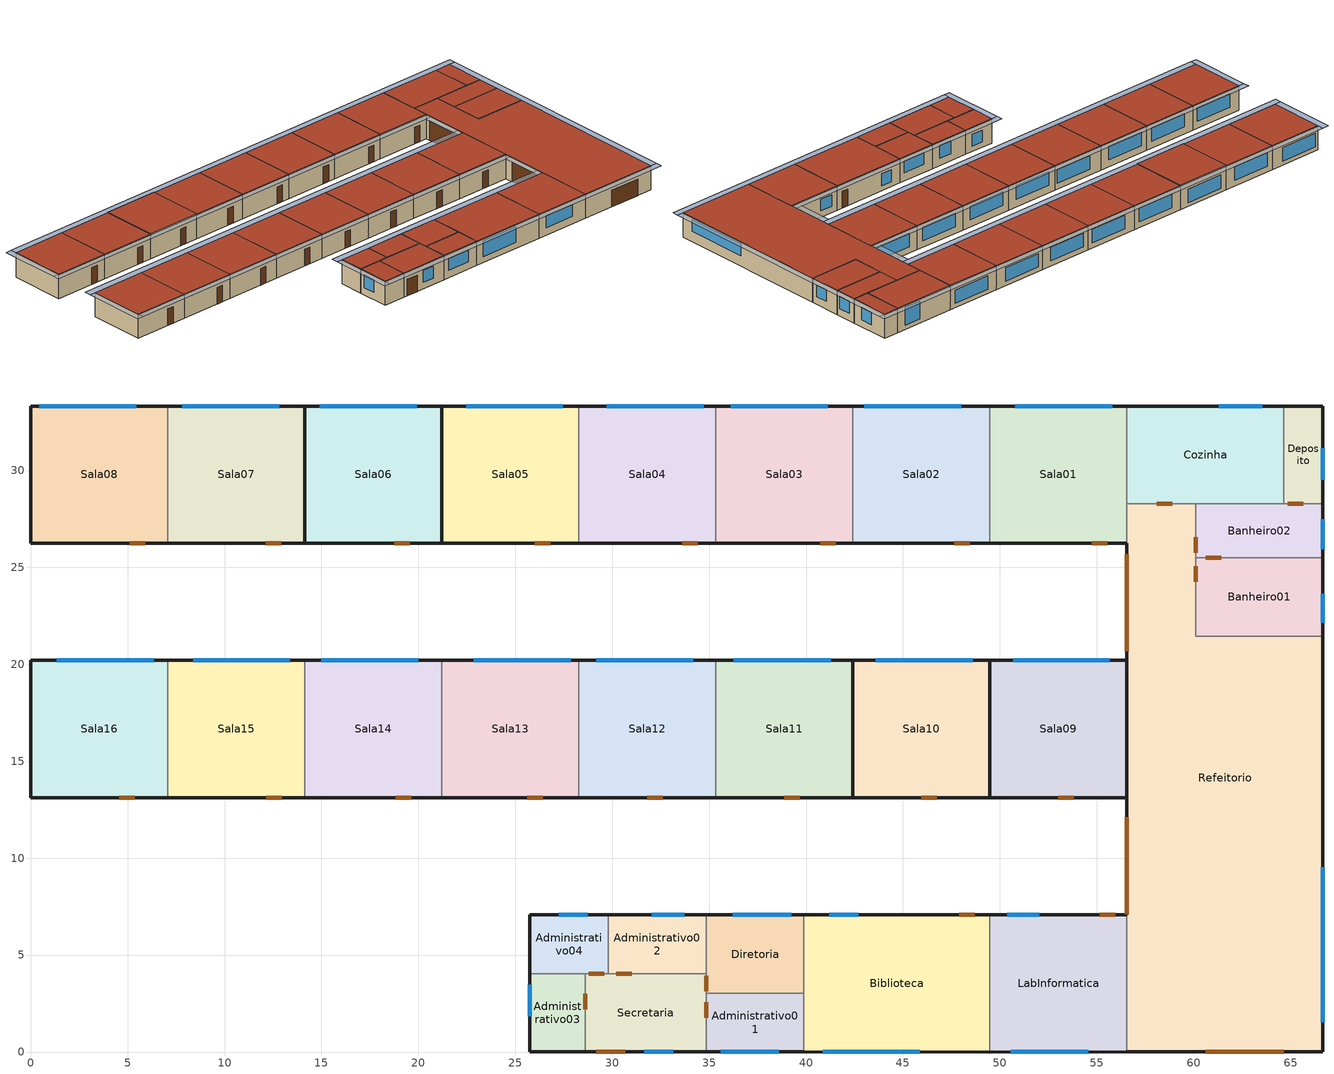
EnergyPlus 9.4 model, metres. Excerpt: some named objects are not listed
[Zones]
Administrativo01
 floor othersideconditionsmodel (Laje): 39.89,3.03 39.89,0 34.84,0 34.84,3.03 z0
 wall outside (Parede): 34.84,0 39.89,0 z0:3.1
 wall to Secretaria (Parede): 34.84,3.03 34.84,0 z0:3.1
 wall to Diretoria (Parede): 39.89,3.03 34.84,3.03 z0:3.1
 wall to Biblioteca (Parede): 39.89,0 39.89,3.03 z0:3.1
 window (VidroSimples): 35.59,0 38.59,0 z0.96:2.42
 door inside (PortaMadeira): 34.84,2.57 34.84,1.77 z0:2.1
 roof outside (Cobertura): 39.89,0 39.89,3.03 34.84,3.03 34.84,0 z3.1
Administrativo02
 floor othersideconditionsmodel (Laje): 34.84,7.07 34.84,4.04 29.79,4.04 29.79,7.07 z0
 wall outside (Parede): 34.84,7.07 29.79,7.07 z0:3.1
 wall to Secretaria (Parede): 29.79,4.04 34.84,4.04 z0:3.1
 wall to Administrativo04 (Parede): 29.79,7.07 29.79,4.04 z0:3.1
 wall to Diretoria (Parede): 34.84,4.04 34.84,7.07 z0:3.1
 window (VidroSimples): 33.71,7.07 32.04,7.07 z0.9:2.57
 door inside (PortaMadeira): 30.2,4.04 31,4.04 z0:2.1
 roof outside (Cobertura): 34.84,4.04 34.84,7.07 29.79,7.07 29.79,4.04 z3.1
Administrativo03
 floor othersideconditionsmodel (Laje): 28.6,4.04 28.6,0 25.75,0 25.75,4.04 z0
 wall outside (Parede): 25.75,4.04 25.75,0 28.6,0 z0:3.1
 wall to Administrativo04 (Parede): 28.6,4.04 25.75,4.04 z0:3.1
 wall to Secretaria (Parede): 28.6,0 28.6,4.04 z0:3.1
 window (VidroSimples): 25.75,3.47 25.75,1.86 z0.94:2.55
 door inside (PortaMadeira): 28.6,2.22 28.6,3.02 z0:2.1
 roof outside (Cobertura): 28.6,0 28.6,4.04 25.75,4.04 25.75,0 z3.1
Administrativo04
 floor othersideconditionsmodel (Laje): 29.79,7.07 29.79,4.04 25.75,4.04 25.75,7.07 z0
 wall outside (Parede): 29.79,7.07 25.75,7.07 25.75,4.04 z0:3.1
 wall to Secretaria (Parede): 28.6,4.04 29.79,4.04 z0:3.1
 window (VidroSimples): 28.74,7.07 27.24,7.07 z0.68:2.18
 door inside (PortaMadeira): 28.8,4.04 29.6,4.04 z0:2.1
 roof outside (Cobertura): 29.79,4.04 29.79,7.07 25.75,7.07 25.75,4.04 z3.1
Banheiro01
 floor othersideconditionsmodel (Laje): 66.66,25.5 66.66,21.46 60.1,21.46 60.1,25.5 z0
 wall outside (Parede): 66.66,21.46 66.66,25.5 z0:3.1
 wall to Refeitorio (Parede): 60.1,25.5 60.1,21.46 66.66,21.46 z0:3.1
 wall to Banheiro02 (Parede): 66.66,25.5 60.1,25.5 z0:3.1
 window (VidroSimples): 66.66,22.14 66.66,23.64 z0.96:2.46
 door inside (PortaMadeira): 60.1,25.06 60.1,24.26 / 61.42,25.5 60.62,25.5 z0:2.1
 roof outside (Cobertura): 66.66,21.46 66.66,25.5 60.1,25.5 60.1,21.46 z3.1
Banheiro02
 floor othersideconditionsmodel (Laje): 66.66,28.28 66.66,25.5 60.1,25.5 60.1,28.28 z0
 wall outside (Parede): 66.66,25.5 66.66,28.28 z0:3.1
 wall to Refeitorio (Parede): 60.1,28.28 60.1,25.5 z0:3.1
 wall to Cozinha (Parede): 64.64,28.28 60.1,28.28 z0:3.1
 wall to Deposito (Parede): 66.66,28.28 64.64,28.28 z0:3.1
 window (VidroSimples): 66.66,25.93 66.66,27.48 z0.93:2.48
 door inside (PortaMadeira): 60.1,26.56 60.1,25.76 / 65.65,28.28 64.85,28.28 z0:2.1
 roof outside (Cobertura): 66.66,25.5 66.66,28.28 60.1,28.28 60.1,25.5 z3.1
Biblioteca
 floor othersideconditionsmodel (Laje): 49.49,7.07 49.49,0 39.89,0 39.9,7.07 z0
 wall outside (Parede): 39.89,0 49.49,0 / 49.49,7.07 39.9,7.07 z0:3.1
 wall to Diretoria (Parede): 39.9,7.07 39.9,3.03 z0:3.1
 wall to LabInformatica (Parede): 49.49,0 49.49,7.07 z0:3.1
 window (VidroSimples): 40.86,0 45.86,0 z0.78:2.78; 42.69,7.07 41.19,7.07 z0.65:2.15
 door (PortaMadeira): 48.71,7.07 47.91,7.07 z0:2.1
 roof outside (Cobertura): 49.49,0 49.49,7.07 39.9,7.07 39.89,0 z3.1
Cozinha
 floor othersideconditionsmodel (Laje): 64.64,33.33 64.64,28.28 56.56,28.28 56.56,33.33 z0
 wall outside (Parede): 64.64,33.33 56.56,33.33 z0:3.1
 wall to Refeitorio (Parede): 56.56,28.28 60.09,28.28 z0:3.1
 wall to Sala01 (Parede): 56.56,33.33 56.56,28.28 z0:3.1
 wall to Deposito (Parede): 64.64,28.28 64.64,33.33 z0:3.1
 window (VidroSimples): 63.53,33.33 61.29,33.33 z0.57:2.81
 door inside (PortaMadeira): 58.1,28.28 58.9,28.28 z0:2.1
 roof outside (Cobertura): 64.64,28.28 64.64,33.33 56.56,33.33 56.56,28.28 z3.1
Deposito
 floor othersideconditionsmodel (Laje): 66.66,33.33 66.66,28.28 64.64,28.28 64.64,33.33 z0
 wall outside (Parede): 66.66,28.28 66.66,33.33 64.64,33.33 z0:3.1
 window (VidroSimples): 66.66,29.51 66.66,31.14 z0.88:2.51
 roof outside (Cobertura): 66.66,28.28 66.66,33.33 64.64,33.33 64.64,28.28 z3.1
Diretoria
 floor othersideconditionsmodel (Laje): 39.9,7.07 39.89,3.03 34.84,3.03 34.84,7.07 z0
 wall outside (Parede): 39.9,7.07 34.84,7.07 z0:3.1
 wall to Secretaria (Parede): 34.84,4.04 34.84,3.03 z0:3.1
 window (VidroSimples): 39.22,7.07 36.22,7.07 z1.06:2.52
 door inside (PortaMadeira): 34.84,3.93 34.84,3.13 z0:2.1
 roof outside (Cobertura): 39.89,3.03 39.9,7.07 34.84,7.07 34.84,3.03 z3.1
LabInformatica
 floor othersideconditionsmodel (Laje): 56.56,7.07 56.56,0 49.49,0 49.49,7.07 z0
 wall outside (Parede): 49.49,0 56.56,0 / 56.56,7.07 49.49,7.07 z0:3.1
 wall to Refeitorio (Parede): 56.56,0 56.56,7.07 z0:3.1
 window (VidroSimples): 50.57,0 54.57,0 z0.97:2.47; 52.03,7.07 50.39,7.07 z0.81:2.31
 door (PortaMadeira): 55.96,7.07 55.16,7.07 z0:2.1
 roof outside (Cobertura): 49.49,0 56.56,0 56.56,7.07 49.49,7.07 z3.1
Refeitorio
 floor othersideconditionsmodel (Laje): 60.1,28.28 60.1,21.46 66.66,21.46 66.66,0 56.56,0 56.56,28.28 z0
 wall outside (Parede): 56.56,0 66.66,0 66.66,21.46 / 56.56,26.26 56.56,20.2 56.56,13.13 56.56,7.07 z0:3.1
 wall to Sala01 (Parede): 56.56,28.28 56.56,26.26 z0:3.1
 window (VidroSimples): 66.66,1.52 66.66,9.52 z1.34:2.83
 door (PortaMadeira): 60.64,0 64.64,0 z0:2.1; 56.56,12.1 56.56,7.1 / 56.56,25.69 56.56,20.69 z0:2.5
 roof outside (Cobertura): 66.66,0 66.66,21.46 60.1,21.46 60.1,28.28 56.56,28.28 56.56,0 z3.1
Sala01
 floor othersideconditionsmodel (Laje): 56.56,33.33 56.56,26.26 49.49,26.26 49.49,33.33 z0
 wall outside (Parede): 56.56,33.33 49.49,33.33 / 49.49,26.26 56.56,26.26 z0:3.1
 wall to Sala02 (Parede): 49.49,33.33 49.49,26.26 z0:3.1
 window (VidroSimples): 55.79,33.33 50.79,33.33 z0.53:2.24
 door (PortaMadeira): 54.74,26.26 55.54,26.26 z0:2.1
 roof outside (Cobertura): 56.56,26.26 56.56,33.33 49.49,33.33 49.49,26.26 z3.1
Sala02
 floor othersideconditionsmodel (Laje): 49.49,33.33 49.49,26.26 42.42,26.26 42.42,33.33 z0
 wall outside (Parede): 42.42,26.26 49.49,26.26 / 49.49,33.33 42.42,33.33 z0:3.1
 wall to Sala03 (Parede): 42.42,33.33 42.42,26.26 z0:3.1
 window (VidroSimples): 48.01,33.33 43.01,33.33 z0.59:2.3
 door (PortaMadeira): 47.65,26.26 48.45,26.26 z0:2.1
 roof outside (Cobertura): 49.49,26.26 49.49,33.33 42.42,33.33 42.42,26.26 z3.1
Sala03
 floor othersideconditionsmodel (Laje): 42.42,33.33 42.42,26.26 35.35,26.26 35.35,33.33 z0
 wall outside (Parede): 35.35,26.26 42.42,26.26 / 42.42,33.33 35.35,33.33 z0:3.1
 wall to Sala04 (Parede): 35.35,33.33 35.35,26.26 z0:3.1
 window (VidroSimples): 41.12,33.33 36.12,33.33 z0.67:2.38
 door (PortaMadeira): 40.72,26.26 41.52,26.26 z0:2.1
 roof outside (Cobertura): 42.42,26.26 42.42,33.33 35.35,33.33 35.35,26.26 z3.1
Sala04
 floor othersideconditionsmodel (Laje): 35.35,33.33 35.35,26.26 28.28,26.26 28.28,33.33 z0
 wall outside (Parede): 28.28,26.26 35.35,26.26 / 35.35,33.33 28.28,33.33 z0:3.1
 wall to Sala05 (Parede): 28.28,33.33 28.28,26.26 z0:3.1
 window (VidroSimples): 34.71,33.33 29.71,33.33 z0.68:2.39
 door (PortaMadeira): 33.6,26.26 34.4,26.26 z0:2.1
 roof outside (Cobertura): 35.35,26.26 35.35,33.33 28.28,33.33 28.28,26.26 z3.1
Sala05
 floor othersideconditionsmodel (Laje): 28.28,33.33 28.28,26.26 21.21,26.26 21.21,33.33 z0
 wall outside (Parede): 28.28,33.33 21.21,33.33 21.21,26.26 28.28,26.26 z0:3.1
 window (VidroSimples): 27.46,33.33 22.46,33.33 z0.76:2.47
 door (PortaMadeira): 26.01,26.26 26.81,26.26 z0:2.1
 roof outside (Cobertura): 28.28,26.26 28.28,33.33 21.21,33.33 21.21,26.26 z3.1
Sala06
 floor othersideconditionsmodel (Laje): 21.21,33.33 21.21,26.26 14.14,26.26 14.14,33.33 z0
 wall outside (Parede): 14.14,26.26 21.21,26.26 21.21,33.33 14.14,33.33 14.14,26.26 z0:3.14
 window (VidroSimples): 19.92,33.33 14.92,33.33 z0.48:2.19
 door (PortaMadeira): 18.75,26.26 19.55,26.26 z0:2.1
 roof outside (Cobertura): 21.21,26.26 21.21,33.33 14.14,33.33 14.14,26.26 z3.14
Sala07
 floor othersideconditionsmodel (Laje): 14.14,33.33 14.14,26.26 7.07,26.26 7.07,33.33 z0
 wall outside (Parede): 7.07,26.26 14.14,26.26 14.14,33.33 7.07,33.33 z0:3.1
 wall to Sala08 (Parede): 7.07,33.33 7.07,26.26 z0:3.1
 window (VidroSimples): 12.82,33.33 7.82,33.33 z0.76:2.47
 door (PortaMadeira): 12.11,26.26 12.91,26.26 z0:2.1
 roof outside (Cobertura): 14.14,26.26 14.14,33.33 7.07,33.33 7.07,26.26 z3.1
Sala08
 floor othersideconditionsmodel (Laje): 7.07,33.33 7.07,26.26 0,26.26 0,33.33 z0
 wall outside (Parede): 7.07,33.33 0,33.33 0,26.26 7.07,26.26 z0:3.1
 window (VidroSimples): 5.45,33.33 0.45,33.33 z0.55:2.26
 door (PortaMadeira): 5.1,26.26 5.9,26.26 z0:2.1
 roof outside (Cobertura): 7.07,26.26 7.07,33.33 0,33.33 0,26.26 z3.1
Sala09
 floor othersideconditionsmodel (Laje): 56.56,20.2 56.56,13.13 49.49,13.13 49.49,20.2 z0
 wall outside (Parede): 49.49,13.13 56.56,13.13 56.56,20.2 49.49,20.2 49.49,13.13 z0:3.1
 window (VidroSimples): 55.68,20.2 50.68,20.2 z0.84:2.55
 door (PortaMadeira): 53.02,13.13 53.82,13.13 z0:2.1
 roof outside (Cobertura): 56.56,13.13 56.56,20.2 49.49,20.2 49.49,13.13 z3.1
Sala10
 floor othersideconditionsmodel (Laje): 49.49,20.2 49.49,13.13 42.42,13.13 42.42,20.2 z0
 wall outside (Parede): 42.42,13.13 49.49,13.13 49.49,20.2 42.42,20.2 42.42,13.13 z0:3.1
 window (VidroSimples): 48.61,20.2 43.61,20.2 z0.84:2.55
 door (PortaMadeira): 45.96,13.13 46.76,13.13 z0:2.1
 roof outside (Cobertura): 49.49,13.13 49.49,20.2 42.42,20.2 42.42,13.13 z3.1
Sala11
 floor othersideconditionsmodel (Laje): 42.42,20.2 42.42,13.13 35.35,13.13 35.35,20.2 z0
 wall outside (Parede): 35.35,13.13 42.42,13.13 42.42,20.2 35.35,20.2 z0:3.1
 wall to Sala12 (Parede): 35.35,20.2 35.35,13.13 z0:3.1
 window (VidroSimples): 41.28,20.2 36.28,20.2 z0.92:2.63
 door (PortaMadeira): 38.88,13.13 39.68,13.13 z0:2.1
 roof outside (Cobertura): 42.42,13.13 42.42,20.2 35.35,20.2 35.35,13.13 z3.1
Sala12
 floor othersideconditionsmodel (Laje): 35.35,20.2 35.35,13.13 28.28,13.13 28.28,20.2 z0
 wall outside (Parede): 28.28,13.13 35.35,13.13 / 35.35,20.2 28.28,20.2 z0:3.1
 wall to Sala13 (Parede): 28.28,20.2 28.28,13.13 z0:3.1
 window (VidroSimples): 34.18,20.2 29.18,20.2 z0.94:2.65
 door (PortaMadeira): 31.81,13.13 32.61,13.13 z0:2.1
 roof outside (Cobertura): 35.35,13.13 35.35,20.2 28.28,20.2 28.28,13.13 z3.1
Sala13
 floor othersideconditionsmodel (Laje): 28.28,20.2 28.28,13.13 21.21,13.13 21.21,20.2 z0
 wall outside (Parede): 21.21,13.13 28.28,13.13 / 28.28,20.2 21.21,20.2 z0:3.1
 wall to Sala14 (Parede): 21.21,20.2 21.21,13.13 z0:3.1
 window (VidroSimples): 27.85,20.2 22.85,20.2 z0.69:2.4
 door (PortaMadeira): 25.62,13.13 26.42,13.13 z0:2.1
 roof outside (Cobertura): 28.28,13.13 28.28,20.2 21.21,20.2 21.21,13.13 z3.1
Sala14
 floor othersideconditionsmodel (Laje): 21.21,20.2 21.21,13.13 14.14,13.13 14.14,20.2 z0
 wall outside (Parede): 14.14,13.13 21.21,13.13 / 21.21,20.2 14.14,20.2 z0:3.1
 wall to Sala15 (Parede): 14.14,20.2 14.14,13.13 z0:3.1
 window (VidroSimples): 19.98,20.2 14.98,20.2 z0.86:2.57
 door (PortaMadeira): 18.84,13.13 19.64,13.13 z0:2.1
 roof outside (Cobertura): 21.21,13.13 21.21,20.2 14.14,20.2 14.14,13.13 z3.1
Sala15
 floor othersideconditionsmodel (Laje): 14.14,20.2 14.14,13.13 7.07,13.13 7.07,20.2 z0
 wall outside (Parede): 7.07,13.13 14.14,13.13 / 14.14,20.2 7.07,20.2 z0:3.1
 wall to Sala16 (Parede): 7.07,20.2 7.07,13.13 z0:3.1
 window (VidroSimples): 13.37,20.2 8.37,20.2 z0.87:2.58
 door (PortaMadeira): 12.16,13.13 12.96,13.13 z0:2.1
 roof outside (Cobertura): 14.14,13.13 14.14,20.2 7.07,20.2 7.07,13.13 z3.1
Sala16
 floor othersideconditionsmodel (Laje): 7.07,20.2 7.07,13.13 0,13.13 0,20.2 z0
 wall outside (Parede): 7.07,20.2 0,20.2 0,13.13 7.07,13.13 z0:3.1
 window (VidroSimples): 6.34,20.2 1.34,20.2 z0.87:2.58
 door (PortaMadeira): 4.57,13.13 5.37,13.13 z0:2.1
 roof outside (Cobertura): 7.07,13.13 7.07,20.2 0,20.2 0,13.13 z3.1
Secretaria
 floor othersideconditionsmodel (Laje): 34.84,4.04 34.84,0 28.6,0 28.6,4.04 z0
 wall outside (Parede): 28.6,0 34.84,0 z0:3.1
 window (VidroSimples): 31.66,0 33.16,0 z0.83:2.33
 door (PortaMadeira): 29.18,0 30.68,0 z0:2.1
 roof outside (Cobertura): 34.84,0 34.84,4.04 28.6,4.04 28.6,0 z3.1
shading: 67.46,0 67.46,33.33 66.66,33.33 66.66,0 z3.1; 56.56,20.2 56.56,21 -0.8,21 -0.8,20.2 z3.1; 56.56,21 56.56,25.46 55.76,25.46 55.76,21 z3.1; 56.56,25.46 56.56,26.26 -0.8,26.26 -0.8,25.46 z3.1; 25.75,-0.8 67.46,-0.8 67.46,0 25.75,0 z3.1; 25.75,-0.8 25.75,7.07 24.95,7.07 24.95,-0.8 z3.1; 56.56,7.07 56.56,7.87 24.95,7.87 24.95,7.07 z3.1; 67.46,33.33 67.46,34.13 0,34.13 0,33.33 z3.1; 0,26.26 0,34.13 -0.8,34.13 -0.8,26.26 z3.1; 56.56,7.87 56.56,12.33 55.76,12.33 55.76,7.87 z3.1; 56.56,12.33 56.56,13.13 0,13.13 0,12.33 z3.1; 0,12.33 0,20.2 -0.8,20.2 -0.8,12.33 z3.1
[Building]
Educational: North Axis {deg}=0; Terrain=City; Loads Convergence Tolerance Value {W}=0.04; Temperature Convergence Tolerance Value {deltaC}=0.4; Solar Distribution=FullInteriorAndExterior; Maximum Number of Warmup Days=25; Minimum Number of Warmup Days=6
[SizingPeriod:WeatherFileDays]
Anual: Begin Month=1; Begin Day of Month=1; End Month=12; End Day of Month=31; Day of Week for Start Day=Monday; Use Weather File Daylight Saving Period=No; Use Weather File Rain and Snow Indicators=No
[Site:GroundTemperature:Undisturbed:FiniteDifference]
FiniteDiff: 1.5, 1250, 1500, 30, 50, 0.4
[Site:GroundDomain:Slab]
GroundDomain: 10, 1, 5, 1.5, 1250, 1500, 30, 50, Site:GroundTemperature:Undisturbed:FiniteDifference, FiniteDiff, 0.4, GroundCoupledOSCM, OnGrade, No, Full, No, Timestep, 1.6, 6
[Material] Thermal Absorptance=0.9
Name | Roughness | Thickness {m} | Conductivity {W/m-K} | Density {kg/m3} | Specific Heat {J/kg-K} | Solar Absorptance | Visible Absorptance
argamassa_interna | Rough | 0.025 | 1.15 | 2000 | 1000 | 0.5 | 0.5
Ceramica_tijolo(14x19x29) | Rough | 0.0165 | 0.9 | 1600 | 920 | 0.7 | 0.7
Ceramica_laje_tavela(24x7x20) | Rough | 0.012 | 1.05 | 2000 | 920 | 0.7 | 0.7
Piso_ceramico | Rough | 0.0075 | 1.05 | 2000 | 920 | 0.4 | 0.4
argamassa_laje_pre-moldada | Rough | 0.01 | 1.15 | 2000 | 1000 | 0.2 | 0.2
Ceramica telha pre-moldada | Rough | 0.01 | 1.05 | 2000 | 920 | 0.65 | 0.65
Concreto_laje_pre-moldada | Rough | 0.04 | 1.75 | 2200 | 1000 | 0.7 | 0.7
Madeira30mm | MediumRough | 0.03 | 0.29 | 800 | 1340 | 0.7 | 0.7
ConcretoLajeMacica | Rough | 0.1 | 1.15 | 2200 | 1000 | 0.7 | 0.7
ContrapisoLaje2cm | Rough | 0.02 | 1.15 | 2000 | 1000 | 0.7 | 0.7
[Material:AirGap]
Name | Thermal Resistance {m2-K/W}
Camara_ar_tijolo(14x19x29) | 0.297
Camara_ar_laje(tavela) | 0.81
Camara_ar(atico_telhado) | 0.21
[WindowMaterial:SimpleGlazingSystem]
VidFS0.87: U-Factor {W/m2-K}=5.7; Solar Heat Gain Coefficient=0.87
[Construction]
Parede: argamassa_interna, Ceramica_tijolo(14x19x29), Camara_ar_tijolo(14x19x29), Ceramica_tijolo(14x19x29), argamassa_interna
Cobertura: Ceramica telha pre-moldada, Camara_ar(atico_telhado), Concreto_laje_pre-moldada, Ceramica_laje_tavela(24x7x20), Camara_ar_laje(tavela), Ceramica_laje_tavela(24x7x20), argamassa_laje_pre-moldada
VidroSimples: VidFS0.87
PortaMadeira: Madeira30mm
Laje: ConcretoLajeMacica, ContrapisoLaje2cm, Piso_ceramico
[Zone]
Name | Part of Total Floor Area
Administrativo01; Administrativo02; Administrativo03; Administrativo04; Banheiro01; Banheiro02; Biblioteca; Deposito; Diretoria; LabInformatica; Refeitorio; Sala01; Sala02; Sala03; Sala04; Sala05; Sala06; Sala07; Sala08; Sala09; Sala10; Sala11; Sala12; Sala13; Sala14; Sala15; Sala16; Secretaria
Cozinha | Yes
[SurfaceProperty:OtherSideConditionsModel]
GroundCoupledOSCM: Type of Modeling=GroundCoupledSurface
[People] Fraction Radiant=0.3
Name | Zone or ZoneList | Number of People Schedule | Number of People Calculation Method | People per Zone Floor Area {person/m2} | Activity Level Schedule | Number of People
Ocupacao_Sala01 | Sala01 | Sch_OcupSala | People/Area | =$STU | Sch_AtivSala
Ocupacao_Sala02 | Sala02 | Sch_OcupSala | People/Area | =$STU | Sch_AtivSala
Ocupacao_Sala03 | Sala03 | Sch_OcupSala | People/Area | =$STU | Sch_AtivSala
Ocupacao_Sala04 | Sala04 | Sch_OcupSala | People/Area | =$STU | Sch_AtivSala
Ocupacao_Sala05 | Sala05 | Sch_OcupSala | People/Area | =$STU | Sch_AtivSala
Ocupacao_Sala06 | Sala06 | Sch_OcupSala | People/Area | =$STU | Sch_AtivSala
Ocupacao_Sala07 | Sala07 | Sch_OcupSala | People/Area | =$STU | Sch_AtivSala
Ocupacao_Sala08 | Sala08 | Sch_OcupSala | People/Area | =$STU | Sch_AtivSala
Ocupacao_Sala09 | Sala09 | Sch_OcupSala | People/Area | =$STU | Sch_AtivSala
Ocupacao_Sala10 | Sala10 | Sch_OcupSala | People/Area | =$STU | Sch_AtivSala
Ocupacao_Sala11 | Sala11 | Sch_OcupSala | People/Area | =$STU | Sch_AtivSala
Ocupacao_Sala12 | Sala12 | Sch_OcupSala | People/Area | =$STU | Sch_AtivSala
Ocupacao_Sala13; Ocupacao_Sala14 | Sala13 | Sch_OcupSala | People/Area | =$STU | Sch_AtivSala
Ocupacao_Sala15 | Sala15 | Sch_OcupSala | People/Area | =$STU | Sch_AtivSala
Ocupacao_Sala16 | Sala16 | Sch_OcupSala | People/Area | =$STU | Sch_AtivSala
Ocupacao_LabInformatica | LabInformatica | Sch_OcupSala | People |  | Sch_AtivSala | 10
Ocupacao_Biblioteca | Biblioteca | Sch_OcupSala | People |  | Sch_AtivSala | 7
Ocupacao_Diretoria | Diretoria | Sch_OcupAdm | People |  | Sch_AtivAdm | 3
Ocupacao_Secretaria | Secretaria | Sch_OcupAdm | People |  | Sch_AtivAdm | 3
Ocupacao_Administrativo01 | Administrativo01 | Sch_OcupAdm | People |  | Sch_AtivAdm | 3
Ocupacao_Administrativo02 | Administrativo02 | Sch_OcupAdm | People |  | Sch_AtivAdm | 3
Ocupacao_Administrativo03 | Administrativo03 | Sch_OcupAdm | People |  | Sch_AtivAdm | 3
Ocupacao_Administrativo04 | Administrativo04 | Sch_OcupAdm | People |  | Sch_AtivAdm | 3
[Lights]
IlumCozinha: Zone or ZoneList=Cozinha; Schedule=Sch_IlumAdm; Design Level Calculation Method=LightingLevel; Watts per Zone Floor Area {W/m2}==$LPD; Fraction Replaceable=1; Return Air Fraction Calculated from Plenum Temperature=No
[ElectricEquipment]
EquipamentosCozinha: Zone or ZoneList=Cozinha; Schedule=Sch_OcupAdm; Design Level Calculation Method=Watts/Area; Watts per Zone Floor Area {W/m2}==$EPD; Fraction Latent=0; Fraction Radiant=0.3; Fraction Lost=0
[HVACTemplate:Thermostat]
Termostato: Constant Heating Setpoint {C}=18; Constant Cooling Setpoint {C}=26
[HVACTemplate:Zone:IdealLoadsAirSystem] Template Thermostat=Termostato; Maximum Heating Supply Air Temperature {C}=50; Minimum Cooling Supply Air Temperature {C}=12; Maximum Heating Supply Air Humidity Ratio {kgWater/kgDryAir}=0.0156; Minimum Cooling Supply Air Humidity Ratio {kgWater/kgDryAir}=0.0077; Heating Limit=NoLimit; Cooling Limit=NoLimit; Dehumidification Control Type=None; Cooling Sensible Heat Ratio=0.7; Humidification Control Type=None; Outdoor Air Method=None; Demand Controlled Ventilation Type=None; Outdoor Air Economizer Type=NoEconomizer; Heat Recovery Type=None; Sensible Heat Recovery Effectiveness=0.7; Latent Heat Recovery Effectiveness=0.65
Name | System Availability Schedule
Administrativo01 | HVAC_Administrativo01
Administrativo02 | HVAC_Administrativo02
Administrativo03 | HVAC_Administrativo03
Administrativo04 | HVAC_Administrativo04
Biblioteca | HVAC_Biblioteca
Diretoria | HVAC_Diretoria
LabInformatica | HVAC_LabInformatica
Sala01 | HVAC_Sala01
Sala02 | HVAC_Sala02
Sala03 | HVAC_Sala03
Sala04 | HVAC_Sala04
Sala05 | HVAC_Sala05
Sala06 | HVAC_Sala06
Sala07 | HVAC_Sala07
Sala08 | HVAC_Sala08
Sala09 | HVAC_Sala09
Sala10 | HVAC_Sala10
Sala11 | HVAC_Sala11
Sala12 | HVAC_Sala12
Sala13 | HVAC_Sala13
Sala14 | HVAC_Sala14
Sala15 | HVAC_Sala15
Sala16 | HVAC_Sala16
Secretaria | HVAC_Secretaria
[EnergyManagementSystem:Sensor]
Name | Output:Variable or Output:Meter Index Key | Output:Variable or Output:Meter
Temp_Sala01 | Sala01 | Zone Operative Temperature
Temp_Sala02 | Sala02 | Zone Operative Temperature
Temp_Sala03 | Sala03 | Zone Operative Temperature
Temp_Sala04 | Sala04 | Zone Operative Temperature
Temp_Sala05 | Sala05 | Zone Operative Temperature
Temp_Sala06 | Sala06 | Zone Operative Temperature
Temp_Sala07 | Sala07 | Zone Operative Temperature
Temp_Sala08 | Sala08 | Zone Operative Temperature
Temp_Sala09 | Sala09 | Zone Operative Temperature
Temp_Sala10 | Sala10 | Zone Operative Temperature
Temp_Sala11 | Sala11 | Zone Operative Temperature
Temp_Sala12 | Sala12 | Zone Operative Temperature
Temp_Sala13 | Sala13 | Zone Operative Temperature
Temp_Sala14 | Sala14 | Zone Operative Temperature
Temp_LabInformatica | LabInformatica | Zone Operative Temperature
Temp_Biblioteca | Biblioteca | Zone Operative Temperature
Temp_Administrativo01 | Administrativo01 | Zone Operative Temperature
Temp_Administrativo02 | Administrativo02 | Zone Operative Temperature
Temp_Administrativo03 | Administrativo03 | Zone Operative Temperature
Temp_Administrativo04 | Administrativo04 | Zone Operative Temperature
Temp_Diretoria | Diretoria | Zone Operative Temperature
Temp_Secretaria | Secretaria | Zone Operative Temperature
Ocupacao_Sala01 | Ocupacao_Sala01 | People Occupant Count
Ocupacao_Sala02 | Ocupacao_Sala02 | People Occupant Count
Ocupacao_Sala03 | Ocupacao_Sala03 | People Occupant Count
Ocupacao_Sala04 | Ocupacao_Sala04 | People Occupant Count
Ocupacao_Sala05 | Ocupacao_Sala05 | People Occupant Count
Ocupacao_Sala06 | Ocupacao_Sala06 | People Occupant Count
Ocupacao_Sala07 | Ocupacao_Sala07 | People Occupant Count
Ocupacao_Sala08 | Ocupacao_Sala08 | People Occupant Count
Ocupacao_Sala09 | Ocupacao_Sala09 | People Occupant Count
Ocupacao_Sala10 | Ocupacao_Sala10 | People Occupant Count
Ocupacao_Sala11 | Ocupacao_Sala11 | People Occupant Count
Ocupacao_Sala12 | Ocupacao_Sala12 | People Occupant Count
Ocupacao_Sala13 | Ocupacao_Sala13 | People Occupant Count
Ocupacao_Sala14 | Ocupacao_Sala14 | People Occupant Count
Ocupacao_Sala15 | Ocupacao_Sala15 | People Occupant Count
Ocupacao_Sala16 | Ocupacao_Sala16 | People Occupant Count
Temp_Sala15 | Sala15 | Zone Operative Temperature
Temp_Sala16 | Sala16 | Zone Operative Temperature
Ocupacao_Administrativo01 | Ocupacao_Administrativo01 | People Occupant Count
Ocupacao_Administrativo02 | Ocupacao_Administrativo02 | People Occupant Count
Ocupacao_Administrativo03 | Ocupacao_Administrativo03 | People Occupant Count
Ocupacao_Administrativo04 | Ocupacao_Administrativo04 | People Occupant Count
Ocupacao_LabInformatica | Ocupacao_LabInformatica | People Occupant Count
Ocupacao_Biblioteca | Ocupacao_Biblioteca | People Occupant Count
Ocupacao_Diretoria | Ocupacao_Diretoria | People Occupant Count
Ocupacao_Secretaria | Ocupacao_Secretaria | People Occupant Count
Temp_Ext | Environment | Site Outdoor Air Drybulb Temperature
Tar_Sala01 | Sala01 | Zone Mean Air Temperature
Tar_Sala02 | Sala02 | Zone Mean Air Temperature
Tar_Sala03 | Sala03 | Zone Mean Air Temperature
Tar_Sala04 | Sala04 | Zone Mean Air Temperature
Tar_Sala05 | Sala05 | Zone Mean Air Temperature
Tar_Sala06 | Sala06 | Zone Mean Air Temperature
Tar_Sala07 | Sala07 | Zone Mean Air Temperature
Tar_Sala08 | Sala08 | Zone Mean Air Temperature
Tar_Sala09 | Sala09 | Zone Mean Air Temperature
Tar_Sala10; Tar_Sala11 | Sala11 | Zone Mean Air Temperature
Tar_Sala12 | Sala12 | Zone Mean Air Temperature
Tar_Sala13 | Sala13 | Zone Mean Air Temperature
Tar_Sala14 | Sala14 | Zone Mean Air Temperature
Tar_Sala15 | Sala15 | Zone Mean Air Temperature
Tar_Sala16 | Sala16 | Zone Mean Air Temperature
Tar_LabInformatica | LabInformatica | Zone Mean Air Temperature
Tar_Biblioteca | Biblioteca | Zone Mean Air Temperature
Tar_Administrativo01 | Administrativo01 | Zone Mean Air Temperature
Tar_Administrativo02 | Administrativo02 | Zone Mean Air Temperature
Tar_Administrativo03 | Administrativo03 | Zone Mean Air Temperature
Tar_Administrativo04 | Administrativo04 | Zone Mean Air Temperature
Tar_Diretoria | Diretoria | Zone Mean Air Temperature
Tar_Secretaria | Secretaria | Zone Mean Air Temperature
Sensor_HVACS01 | HVAC_Sala01 | Schedule Value
Sensor_HVACS02 | HVAC_Sala02 | Schedule Value
Sensor_HVACS03 | HVAC_Sala03 | Schedule Value
Sensor_HVACS04 | HVAC_Sala04 | Schedule Value
Sensor_HVACS05 | HVAC_Sala05 | Schedule Value
Sensor_HVACS06 | HVAC_Sala06 | Schedule Value
Sensor_HVACS07 | HVAC_Sala07 | Schedule Value
Sensor_HVACS08 | HVAC_Sala08 | Schedule Value
Sensor_HVACS09 | HVAC_Sala09 | Schedule Value
Sensor_HVACS10 | HVAC_Sala10 | Schedule Value
Sensor_HVACS11 | HVAC_Sala11 | Schedule Value
Sensor_HVACS12 | HVAC_Sala12 | Schedule Value
Sensor_HVACS13 | HVAC_Sala13 | Schedule Value
Sensor_HVACS14 | HVAC_Sala14 | Schedule Value
Sensor_HVACS15 | HVAC_Sala15 | Schedule Value
Sensor_HVACS16 | HVAC_Sala16 | Schedule Value
Sensor_HVACAdministrativo01 | HVAC_Administrativo01 | Schedule Value
Sensor_HVACAdministrativo02 | HVAC_Administrativo02 | Schedule Value
Sensor_HVACAdministrativo03 | HVAC_Administrativo03 | Schedule Value
Sensor_HVACAdministrativo04 | HVAC_Administrativo04 | Schedule Value
Sensor_HVACLabInformatica | HVAC_LabInformatica | Schedule Value
Sensor_HVACBiblioteca | HVAC_Biblioteca | Schedule Value
Sensor_HVACDiretoria | HVAC_Diretoria | Schedule Value
Sensor_HVACSecretaria | HVAC_Secretaria | Schedule Value
[EnergyManagementSystem:Actuator] Actuated Component Type=Schedule:Constant; Actuated Component Control Type=Schedule Value
Name | Actuated Component Unique
Controle_HVAC_Sala01 | HVAC_Sala01
Controle_HVAC_Sala02 | HVAC_Sala02
Controle_HVAC_Sala03 | HVAC_Sala03
Controle_HVAC_Sala04 | HVAC_Sala04
Controle_HVAC_Sala05 | HVAC_Sala05
Controle_HVAC_Sala06 | HVAC_Sala06
Controle_HVAC_Sala07 | HVAC_Sala07
Controle_HVAC_Sala08 | HVAC_Sala08
Controle_HVAC_Sala09 | HVAC_Sala09
Controle_HVAC_Sala10 | HVAC_Sala10
Controle_HVAC_Sala11 | HVAC_Sala11
Controle_HVAC_Sala12 | HVAC_Sala12
Controle_HVAC_Sala13 | HVAC_Sala13
Controle_HVAC_Sala14 | HVAC_Sala14
Controle_HVAC_Sala15 | HVAC_Sala15
Controle_HVAC_Sala16 | HVAC_Sala16
Controle_HVAC_Administrativo01 | HVAC_Administrativo01
Controle_HVAC_Administrativo02 | HVAC_Administrativo02
Controle_HVAC_Administrativo03 | HVAC_Administrativo03
Controle_HVAC_Administrativo04 | HVAC_Administrativo04
Controle_HVAC_Diretoria | HVAC_Diretoria
Controle_HVAC_Secretaria | HVAC_Secretaria
Controle_HVAC_LabInformatica | HVAC_LabInformatica
Controle_HVAC_Biblioteca | HVAC_Biblioteca
Controle_VN_Sala01 | VN_Sala01
Controle_VN_Sala02 | VN_Sala02
Controle_VN_Sala03 | VN_Sala03
Controle_VN_Sala04 | VN_Sala04
Controle_VN_Sala05 | VN_Sala05
Controle_VN_Sala06 | VN_Sala06
Controle_VN_Sala07 | VN_Sala07
Controle_VN_Sala08 | VN_Sala08
Controle_VN_Sala09 | VN_Sala09
Controle_VN_Sala10 | VN_Sala10
Controle_VN_Sala11 | VN_Sala11
Controle_VN_Sala12 | VN_Sala12
Controle_VN_Sala13 | VN_Sala13
Controle_VN_Sala14 | VN_Sala14
Controle_VN_Sala15 | VN_Sala15
Controle_VN_Sala16 | VN_Sala16
Controle_VN_Administrativo01 | VN_Administrativo01
Controle_VN_Administrativo02 | VN_Administrativo02
Controle_VN_Administrativo03 | VN_Administrativo03
Controle_VN_Administrativo04 | VN_Administrativo04
Controle_VN_Diretoria | VN_Diretoria
Controle_VN_Secretaria | VN_Secretaria
Controle_VN_LabInformatica | VN_LabInformatica
Controle_VN_Biblioteca | VN_Biblioteca
[EnergyManagementSystem:ProgramCallingManager]
Meu Controle HVAC: BeginTimestepBeforePredictor; CompSala01Ativo; CompSala02Ativo; CompSala03Ativo; CompSala04Ativo; CompSala05Ativo; CompSala06Ativo; CompSala07Ativo; CompSala08Ativo; CompSala09Ativo; CompSala10Ativo; CompSala11Ativo; CompSala12Ativo; CompSala13Ativo; CompSala14Ativo; CompSecretariaAtivo; CompAdministrativo01Ativo; CompAdministrativo02Ativo; CompBibliotecaAtivo; CompDiretoriaAtivo; CompLabInformaticaAtivo; CompAdministrativo03Ativo; CompAdministrativo04Ativo; CompSala15Ativo; CompSala16Ativo
[EnergyManagementSystem:Program]
CompSala01Ativo: SET Temp_Conf = ((Temp_Sala01 >= 26) || (Temp_Sala01 <= 16)); IF (Ocupacao_Sala01 > 0) && (Temp_Conf == 1); Set Controle_HVAC_Sala01 = 1; Set Controle_VN_Sala01 = 0; ELSEIF ((Ocupacao_Sala01 > 0) && (Sensor_HVACS01 > 0)); Set Controle_HVAC_Sala01 = 1; Set Controle_VN_Sala01 = 0; ELSEIF (Ocupacao_Sala01 > 0); Set Controle_HVAC_Sala01 = 0; IF ((Temp_Ext<Tar_Sala01) && (Temp_Ext>19)); Set Controle_VN_Sala01 = 1; ELSEIF ((Temp_Ext>Tar_Sala01) && (Temp_Ext>19)); Set Controle_VN_Sala01 = 0; ELSEIF (Temp_Ext<19); Set Controle_VN_Sala01 = 0; ENDIF; ELSEIF (Ocupacao_Sala01 == 0); Set Controle_HVAC_Sala01 = 0; Set Controle_VN_Sala01 = 0; ENDIF
CompSala02Ativo: SET Temp_Conf = ((Temp_Sala02 >= 26) || (Temp_Sala02 <= 16)); IF (Ocupacao_Sala02 > 0) && (Temp_Conf == 1); Set Controle_HVAC_Sala02 = 1; Set Controle_VN_Sala02 = 0; ELSEIF ((Ocupacao_Sala02 > 0) && (Sensor_HVACS02 > 0)); Set Controle_HVAC_Sala02 = 1; Set Controle_VN_Sala02 = 0; ELSEIF (Ocupacao_Sala02 > 0); Set Controle_HVAC_Sala02 = 0; IF ((Temp_Ext<Tar_Sala02) && (Temp_Ext>19)); Set Controle_VN_Sala02 = 1; ELSEIF ((Temp_Ext>Tar_Sala02) && (Temp_Ext>19)); Set Controle_VN_Sala02 = 0; ELSEIF (Temp_Ext<19); Set Controle_VN_Sala02 = 0; ENDIF; ELSEIF (Ocupacao_Sala02 == 0); Set Controle_HVAC_Sala02 = 0; Set Controle_VN_Sala02 = 0; ENDIF
CompSala03Ativo: SET Temp_Conf = ((Temp_Sala03 >= 26) || (Temp_Sala03 <= 16)); IF (Ocupacao_Sala03 > 0) && (Temp_Conf == 1); Set Controle_HVAC_Sala03 = 1; Set Controle_VN_Sala03 = 0; ELSEIF ((Ocupacao_Sala03 > 0) && (Sensor_HVACS03 > 0)); Set Controle_HVAC_Sala03 = 1; Set Controle_VN_Sala03 = 0; ELSEIF (Ocupacao_Sala03 > 0); Set Controle_HVAC_Sala03 = 0; IF ((Temp_Ext<Tar_Sala03) && (Temp_Ext>19)); Set Controle_VN_Sala03 = 1; ELSEIF ((Temp_Ext>Tar_Sala03) && (Temp_Ext>19)); Set Controle_VN_Sala03 = 0; ELSEIF (Temp_Ext<19); Set Controle_VN_Sala03 = 0; ENDIF; ELSEIF (Ocupacao_Sala03 == 0); Set Controle_HVAC_Sala03 = 0; Set Controle_VN_Sala03 = 0; ENDIF
CompSala04Ativo: SET Temp_Conf = ((Temp_Sala04 >= 26) || (Temp_Sala04 <= 16)); IF (Ocupacao_Sala04 > 0) && (Temp_Conf == 1); Set Controle_HVAC_Sala04 = 1; Set Controle_VN_Sala04 = 0; ELSEIF ((Ocupacao_Sala04 > 0) && (Sensor_HVACS04 > 0)); Set Controle_HVAC_Sala04 = 1; Set Controle_VN_Sala04 = 0; ELSEIF (Ocupacao_Sala04 > 0); Set Controle_HVAC_Sala04 = 0; IF ((Temp_Ext<Tar_Sala04) && (Temp_Ext>19)); Set Controle_VN_Sala04 = 1; ELSEIF ((Temp_Ext>Tar_Sala04) && (Temp_Ext>19)); Set Controle_VN_Sala04 = 0; ELSEIF (Temp_Ext<19); Set Controle_VN_Sala04 = 0; ENDIF; ELSEIF (Ocupacao_Sala04 == 0); Set Controle_HVAC_Sala04 = 0; Set Controle_VN_Sala04 = 0; ENDIF
CompSala05Ativo: SET Temp_Conf = ((Temp_Sala05 >= 26) || (Temp_Sala05 <= 16)); IF (Ocupacao_Sala05 > 0) && (Temp_Conf == 1); Set Controle_HVAC_Sala05 = 1; Set Controle_VN_Sala05 = 0; ELSEIF ((Ocupacao_Sala05 > 0) && (Sensor_HVACS05 > 0)); Set Controle_HVAC_Sala05 = 1; Set Controle_VN_Sala05 = 0; ELSEIF (Ocupacao_Sala05 > 0); Set Controle_HVAC_Sala05 = 0; IF ((Temp_Ext<Tar_Sala05) && (Temp_Ext>19)); Set Controle_VN_Sala05 = 1; ELSEIF ((Temp_Ext>Tar_Sala05) && (Temp_Ext>19)); Set Controle_VN_Sala05 = 0; ELSEIF (Temp_Ext<19); Set Controle_VN_Sala05 = 0; ENDIF; ELSEIF (Ocupacao_Sala05 == 0); Set Controle_HVAC_Sala05 = 0; Set Controle_VN_Sala05 = 0; ENDIF
CompSala06Ativo: SET Temp_Conf = ((Temp_Sala06 >= 26) || (Temp_Sala06 <= 16)); IF (Ocupacao_Sala06 > 0) && (Temp_Conf == 1); Set Controle_HVAC_Sala06 = 1; Set Controle_VN_Sala06 = 0; ELSEIF ((Ocupacao_Sala06 > 0) && (Sensor_HVACS06 > 0)); Set Controle_HVAC_Sala06 = 1; Set Controle_VN_Sala06 = 0; ELSEIF (Ocupacao_Sala06 > 0); Set Controle_HVAC_Sala06 = 0; IF ((Temp_Ext<Tar_Sala06) && (Temp_Ext>19)); Set Controle_VN_Sala06 = 1; ELSEIF ((Temp_Ext>Tar_Sala06) && (Temp_Ext>19)); Set Controle_VN_Sala06 = 0; ELSEIF (Temp_Ext<19); Set Controle_VN_Sala06 = 0; ENDIF; ELSEIF (Ocupacao_Sala06 == 0); Set Controle_HVAC_Sala06 = 0; Set Controle_VN_Sala06 = 0; ENDIF
CompSala07Ativo: SET Temp_Conf = ((Temp_Sala07 >= 26) || (Temp_Sala07 <= 16)); IF (Ocupacao_Sala07 > 0) && (Temp_Conf == 1); Set Controle_HVAC_Sala07 = 1; Set Controle_VN_Sala07 = 0; ELSEIF ((Ocupacao_Sala07 > 0) && (Sensor_HVACS07 > 0)); Set Controle_HVAC_Sala07 = 1; Set Controle_VN_Sala07 = 0; ELSEIF (Ocupacao_Sala07 > 0); Set Controle_HVAC_Sala07 = 0; IF ((Temp_Ext<Tar_Sala07) && (Temp_Ext>19)); Set Controle_VN_Sala07 = 1; ELSEIF ((Temp_Ext>Tar_Sala07) && (Temp_Ext>19)); Set Controle_VN_Sala07 = 0; ELSEIF (Temp_Ext<19); Set Controle_VN_Sala07 = 0; ENDIF; ELSEIF (Ocupacao_Sala07 == 0); Set Controle_HVAC_Sala07 = 0; Set Controle_VN_Sala07 = 0; ENDIF
CompSala08Ativo: SET Temp_Conf = ((Temp_Sala08 >= 26) || (Temp_Sala08 <= 16)); IF (Ocupacao_Sala08 > 0) && (Temp_Conf == 1); Set Controle_HVAC_Sala08 = 1; Set Controle_VN_Sala08 = 0; ELSEIF ((Ocupacao_Sala08 > 0) && (Sensor_HVACS08 > 0)); Set Controle_HVAC_Sala08 = 1; Set Controle_VN_Sala08 = 0; ELSEIF (Ocupacao_Sala08 > 0); Set Controle_HVAC_Sala08 = 0; IF ((Temp_Ext<Tar_Sala08) && (Temp_Ext>19)); Set Controle_VN_Sala08 = 1; ELSEIF ((Temp_Ext>Tar_Sala08) && (Temp_Ext>19)); Set Controle_VN_Sala08 = 0; ELSEIF (Temp_Ext<19); Set Controle_VN_Sala08 = 0; ENDIF; ELSEIF (Ocupacao_Sala08 == 0); Set Controle_HVAC_Sala08 = 0; Set Controle_VN_Sala08 = 0; ENDIF
CompSala09Ativo: SET Temp_Conf = ((Temp_Sala09 >= 26) || (Temp_Sala09 <= 16)); IF (Ocupacao_Sala09 > 0) && (Temp_Conf == 1); Set Controle_HVAC_Sala09 = 1; Set Controle_VN_Sala09 = 0; ELSEIF ((Ocupacao_Sala09 > 0) && (Sensor_HVACS09 > 0)); Set Controle_HVAC_Sala09 = 1; Set Controle_VN_Sala09 = 0; ELSEIF (Ocupacao_Sala09 > 0); Set Controle_HVAC_Sala09 = 0; IF ((Temp_Ext<Tar_Sala09) && (Temp_Ext>19)); Set Controle_VN_Sala09 = 1; ELSEIF ((Temp_Ext>Tar_Sala09) && (Temp_Ext>19)); Set Controle_VN_Sala09 = 0; ELSEIF (Temp_Ext<19); Set Controle_VN_Sala09 = 0; ENDIF; ELSEIF (Ocupacao_Sala09 == 0); Set Controle_HVAC_Sala09 = 0; Set Controle_VN_Sala09 = 0; ENDIF
CompSala10Ativo: SET Temp_Conf = ((Temp_Sala10 >= 26) || (Temp_Sala10 <= 16)); IF (Ocupacao_Sala10 > 0) && (Temp_Conf == 1); Set Controle_HVAC_Sala10 = 1; Set Controle_VN_Sala10 = 0; ELSEIF ((Ocupacao_Sala10 > 0) && (Sensor_HVACS10 > 0)); Set Controle_HVAC_Sala10 = 1; Set Controle_VN_Sala10 = 0; ELSEIF (Ocupacao_Sala10 > 0); Set Controle_HVAC_Sala10 = 0; IF ((Temp_Ext<Tar_Sala10) && (Temp_Ext>19)); Set Controle_VN_Sala10 = 1; ELSEIF ((Temp_Ext>Tar_Sala10) && (Temp_Ext>19)); Set Controle_VN_Sala10 = 0; ELSEIF (Temp_Ext<19); Set Controle_VN_Sala10 = 0; ENDIF; ELSEIF (Ocupacao_Sala10 == 0); Set Controle_HVAC_Sala10 = 0; Set Controle_VN_Sala10 = 0; ENDIF
CompSala11Ativo: SET Temp_Conf = ((Temp_Sala11 >= 26) || (Temp_Sala11 <= 16)); IF (Ocupacao_Sala11 > 0) && (Temp_Conf == 1); Set Controle_HVAC_Sala11 = 1; Set Controle_VN_Sala11 = 0; ELSEIF ((Ocupacao_Sala11 > 0) && (Sensor_HVACS11 > 0)); Set Controle_HVAC_Sala11 = 1; Set Controle_VN_Sala11 = 0; ELSEIF (Ocupacao_Sala11 > 0); Set Controle_HVAC_Sala11 = 0; IF ((Temp_Ext<Tar_Sala11) && (Temp_Ext>19)); Set Controle_VN_Sala11 = 1; ELSEIF ((Temp_Ext>Tar_Sala11) && (Temp_Ext>19)); Set Controle_VN_Sala11 = 0; ELSEIF (Temp_Ext<19); Set Controle_VN_Sala11 = 0; ENDIF; ELSEIF (Ocupacao_Sala11 == 0); Set Controle_HVAC_Sala11 = 0; Set Controle_VN_Sala11 = 0; ENDIF
CompSala12Ativo: SET Temp_Conf = ((Temp_Sala12 >= 26) || (Temp_Sala12 <= 16)); IF (Ocupacao_Sala12 > 0) && (Temp_Conf == 1); Set Controle_HVAC_Sala12 = 1; Set Controle_VN_Sala12 = 0; ELSEIF ((Ocupacao_Sala12 > 0) && (Sensor_HVACS12 > 0)); Set Controle_HVAC_Sala12 = 1; Set Controle_VN_Sala12 = 0; ELSEIF (Ocupacao_Sala12 > 0); Set Controle_HVAC_Sala12 = 0; IF ((Temp_Ext<Tar_Sala12) && (Temp_Ext>19)); Set Controle_VN_Sala12 = 1; ELSEIF ((Temp_Ext>Tar_Sala12) && (Temp_Ext>19)); Set Controle_VN_Sala12 = 0; ELSEIF (Temp_Ext<19); Set Controle_VN_Sala12 = 0; ENDIF; ELSEIF (Ocupacao_Sala12 == 0); Set Controle_HVAC_Sala12 = 0; Set Controle_VN_Sala12 = 0; ENDIF
CompSala13Ativo: SET Temp_Conf = ((Temp_Sala13 >= 26) || (Temp_Sala13 <= 16)); IF (Ocupacao_Sala13 > 0) && (Temp_Conf == 1); Set Controle_HVAC_Sala13 = 1; Set Controle_VN_Sala13 = 0; ELSEIF ((Ocupacao_Sala13 > 0) && (Sensor_HVACS13 > 0)); Set Controle_HVAC_Sala13 = 1; Set Controle_VN_Sala13 = 0; ELSEIF (Ocupacao_Sala13 > 0); Set Controle_HVAC_Sala13 = 0; IF ((Temp_Ext<Tar_Sala13) && (Temp_Ext>19)); Set Controle_VN_Sala13 = 1; ELSEIF ((Temp_Ext>Tar_Sala13) && (Temp_Ext>19)); Set Controle_VN_Sala13 = 0; ELSEIF (Temp_Ext<19); Set Controle_VN_Sala13 = 0; ENDIF; ELSEIF (Ocupacao_Sala13 == 0); Set Controle_HVAC_Sala13 = 0; Set Controle_VN_Sala13 = 0; ENDIF
CompSala14Ativo: SET Temp_Conf = ((Temp_Sala14 >= 26) || (Temp_Sala14 <= 16)); IF (Ocupacao_Sala14 > 0) && (Temp_Conf == 1); Set Controle_HVAC_Sala14 = 1; Set Controle_VN_Sala14 = 0; ELSEIF ((Ocupacao_Sala14 > 0) && (Sensor_HVACS14 > 0)); Set Controle_HVAC_Sala14 = 1; Set Controle_VN_Sala14 = 0; ELSEIF (Ocupacao_Sala14 > 0); Set Controle_HVAC_Sala14 = 0; IF ((Temp_Ext<Tar_Sala14) && (Temp_Ext>19)); Set Controle_VN_Sala14 = 1; ELSEIF ((Temp_Ext>Tar_Sala14) && (Temp_Ext>19)); Set Controle_VN_Sala14 = 0; ELSEIF (Temp_Ext<19); Set Controle_VN_Sala14 = 0; ENDIF; ELSEIF (Ocupacao_Sala14 == 0); Set Controle_HVAC_Sala14 = 0; Set Controle_VN_Sala14 = 0; ENDIF
CompSala15Ativo: SET Temp_Conf = ((Temp_Sala15 >= 26) || (Temp_Sala15 <= 16)); IF (Ocupacao_Sala15 > 0) && (Temp_Conf == 1); Set Controle_HVAC_Sala15 = 1; Set Controle_VN_Sala15 = 0; ELSEIF ((Ocupacao_Sala15 > 0) && (Sensor_HVACS15 > 0)); Set Controle_HVAC_Sala15 = 1; Set Controle_VN_Sala15 = 0; ELSEIF (Ocupacao_Sala15 > 0); Set Controle_HVAC_Sala15 = 0; IF ((Temp_Ext<Tar_Sala15) && (Temp_Ext>19)); Set Controle_VN_Sala15 = 1; ELSEIF ((Temp_Ext>Tar_Sala15) && (Temp_Ext>19)); Set Controle_VN_Sala15 = 0; ELSEIF (Temp_Ext<19); Set Controle_VN_Sala15 = 0; ENDIF; ELSEIF (Ocupacao_Sala15 == 0); Set Controle_HVAC_Sala15 = 0; Set Controle_VN_Sala15 = 0; ENDIF
CompSala16Ativo: SET Temp_Conf = ((Temp_Sala16 >= 26) || (Temp_Sala16 <= 16)); IF (Ocupacao_Sala16 > 0) && (Temp_Conf == 1); Set Controle_HVAC_Sala16 = 1; Set Controle_VN_Sala16 = 0; ELSEIF ((Ocupacao_Sala16 > 0) && (Sensor_HVACS16 > 0)); Set Controle_HVAC_Sala16 = 1; Set Controle_VN_Sala16 = 0; ELSEIF (Ocupacao_Sala16 > 0); Set Controle_HVAC_Sala16 = 0; IF ((Temp_Ext<Tar_Sala16) && (Temp_Ext>19)); Set Controle_VN_Sala16 = 1; ELSEIF ((Temp_Ext>Tar_Sala16) && (Temp_Ext>19)); Set Controle_VN_Sala16 = 0; ELSEIF (Temp_Ext<19); Set Controle_VN_Sala16 = 0; ENDIF; ELSEIF (Ocupacao_Sala16 == 0); Set Controle_HVAC_Sala16 = 0; Set Controle_VN_Sala16 = 0; ENDIF
CompBibliotecaAtivo: SET Temp_Conf = ((Temp_Biblioteca >= 26) || (Temp_Biblioteca <= 16)); IF (Ocupacao_Biblioteca > 0) && (Temp_Conf == 1); Set Controle_HVAC_Biblioteca = 1; Set Controle_VN_Biblioteca = 0; ELSEIF ((Ocupacao_Biblioteca > 0) && (Sensor_HVACBiblioteca > 0)); Set Controle_HVAC_Biblioteca = 1; Set Controle_VN_Biblioteca = 0; ELSEIF (Ocupacao_Biblioteca > 0); Set Controle_HVAC_Biblioteca = 0; IF ((Temp_Ext<Tar_Biblioteca) && (Temp_Ext>19)); Set Controle_VN_Biblioteca = 1; ELSEIF ((Temp_Ext>Tar_Biblioteca) && (Temp_Ext>19)); Set Controle_VN_Biblioteca = 0; ELSEIF (Temp_Ext<19); Set Controle_VN_Biblioteca = 0; ENDIF; ELSEIF (Ocupacao_Biblioteca == 0); Set Controle_HVAC_Biblioteca = 0; Set Controle_VN_Biblioteca = 0; ENDIF
CompLabInformaticaAtivo: SET Temp_Conf = ((Temp_LabInformatica >= 26) || (Temp_LabInformatica <= 16)); IF (Ocupacao_LabInformatica > 0) && (Temp_Conf == 1); Set Controle_HVAC_LabInformatica = 1; Set Controle_VN_LabInformatica = 0; ELSEIF ((Ocupacao_LabInformatica > 0) && (Sensor_HVACLabInformatica > 0)); Set Controle_HVAC_LabInformatica = 1; Set Controle_VN_LabInformatica = 0; ELSEIF (Ocupacao_LabInformatica > 0); Set Controle_HVAC_LabInformatica = 0; IF ((Temp_Ext<Tar_LabInformatica) && (Temp_Ext>19)); Set Controle_VN_LabInformatica = 1; ELSEIF ((Temp_Ext>Tar_LabInformatica) && (Temp_Ext>19)); Set Controle_VN_LabInformatica = 0; ELSEIF (Temp_Ext<19); Set Controle_VN_LabInformatica = 0; ENDIF; ELSEIF (Ocupacao_LabInformatica == 0); Set Controle_HVAC_LabInformatica = 0; Set Controle_VN_LabInformatica = 0; ENDIF
CompAdministrativo01Ativo: SET Temp_Conf = ((Temp_Administrativo01 >= 26) || (Temp_Administrativo01 <= 16)); IF (Ocupacao_Administrativo01 > 0) && (Temp_Conf == 1); Set Controle_HVAC_Administrativo01 = 1; Set Controle_VN_Administrativo01 = 0; ELSEIF ((Ocupacao_Administrativo01 > 0) && (Sensor_HVACAdministrativo01 > 0)); Set Controle_HVAC_Administrativo01 = 1; Set Controle_VN_Administrativo01 = 0; ELSEIF (Ocupacao_Administrativo01 > 0); Set Controle_HVAC_Administrativo01 = 0; IF ((Temp_Ext<Tar_Administrativo01) && (Temp_Ext>19)); Set Controle_VN_Administrativo01 = 1; ELSEIF ((Temp_Ext>Tar_Administrativo01) && (Temp_Ext>19)); Set Controle_VN_Administrativo01 = 0; ELSEIF (Temp_Ext<19); Set Controle_VN_Administrativo01 = 0; ENDIF; ELSEIF (Ocupacao_Administrativo01 == 0); Set Controle_HVAC_Administrativo01 = 0; Set Controle_VN_Administrativo01 = 0; ENDIF
CompAdministrativo02Ativo: SET Temp_Conf = ((Temp_Administrativo02 >= 26) || (Temp_Administrativo02 <= 16)); IF (Ocupacao_Administrativo02 > 0) && (Temp_Conf == 1); Set Controle_HVAC_Administrativo02 = 1; Set Controle_VN_Administrativo = 0; ELSEIF ((Ocupacao_Administrativo02 > 0) && (Sensor_HVACAdministrativo01 > 0)); Set Controle_HVAC_Administrativo02 = 1; Set Controle_VN_Administrativo02 = 0; ELSEIF (Ocupacao_Administrativo02 > 0); Set Controle_HVAC_Administrativo02 = 0; IF ((Temp_Ext<Tar_Administrativo02) && (Temp_Ext>19)); Set Controle_VN_Sala1 = 1; ELSEIF ((Temp_Ext>Tar_Administrativo02) && (Temp_Ext>19)); Set Controle_VN_Administrativo02 = 0; ELSEIF (Temp_Ext<19); Set Controle_VN_Administrativo02 = 0; ENDIF; ELSEIF (Ocupacao_Administrativo02 == 0); Set Controle_HVAC_Administrativo02 = 0; Set Controle_VN_Administrativo02 = 0; ENDIF
CompAdministrativo03Ativo: SET Temp_Conf = ((Temp_Administrativo03 >= 26) || (Temp_Administrativo03 <= 16)); IF (Ocupacao_Administrativo03 > 0) && (Temp_Conf == 1); Set Controle_HVAC_Administrativo03 = 1; Set Controle_VN_Administrativo03 = 0; ELSEIF ((Ocupacao_Administrativo03 > 0) && (Sensor_HVACAdministrativo03 > 0)); Set Controle_HVAC_Administrativo03 = 1; Set Controle_VN_Administrativo03 = 0; ELSEIF (Ocupacao_Administrativo03 > 0); Set Controle_HVAC_Administrativo03 = 0; IF ((Temp_Ext<Tar_Administrativo03) && (Temp_Ext>19)); Set Controle_VN_Administrativo03 = 1; ELSEIF ((Temp_Ext>Tar_Administrativo03) && (Temp_Ext>19)); Set Controle_VN_Administrativo03 = 0; ELSEIF (Temp_Ext<19); Set Controle_VN_Administrativo03 = 0; ENDIF; ELSEIF (Ocupacao_Administrativo03 == 0); Set Controle_HVAC_Administrativo03 = 0; Set Controle_VN_Administrativo03 = 0; ENDIF
CompAdministrativo04Ativo: SET Temp_Conf = ((Temp_Administrativo04 >= 26) || (Temp_Administrativo04 <= 16)); IF (Ocupacao_Administrativo04 > 0) && (Temp_Conf == 1); Set Controle_HVAC_Administrativo04 = 1; Set Controle_VN_Administrativo04 = 0; ELSEIF ((Ocupacao_Administrativo04 > 0) && (Sensor_HVACAdministrativo04 > 0)); Set Controle_HVAC_Administrativo04 = 1; Set Controle_VN_Administrativo04 = 0; ELSEIF (Ocupacao_Administrativo04 > 0); Set Controle_HVAC_Administrativo04 = 0; IF ((Temp_Ext<Tar_Administrativo04) && (Temp_Ext>19)); Set Controle_VN_Administrativo04 = 1; ELSEIF ((Temp_Ext>Tar_Administrativo04) && (Temp_Ext>19)); Set Controle_VN_Administrativo04 = 0; ELSEIF (Temp_Ext<19); Set Controle_VN_Administrativo04 = 0; ENDIF; ELSEIF (Ocupacao_Administrativo04 == 0); Set Controle_HVAC_Administrativo04 = 0; Set Controle_VN_Administrativo04 = 0; ENDIF
CompDiretoriaAtivo: SET Temp_Conf = ((Temp_Diretoria >= 26) || (Temp_Diretoria <= 16)); IF (Ocupacao_Diretoria > 0) && (Temp_Conf == 1); Set Controle_HVAC_Diretoria = 1; Set Controle_VN_Diretoria = 0; ELSEIF ((Ocupacao_Diretoria > 0) && (Sensor_HVACDiretoria > 0)); Set Controle_HVAC_Diretoria = 1; Set Controle_VN_Diretoria = 0; ELSEIF (Ocupacao_Diretoria > 0); Set Controle_HVAC_Diretoria = 0; IF ((Temp_Ext<Tar_Diretoria) && (Temp_Ext>19)); Set Controle_VN_Diretoria = 1; ELSEIF ((Temp_Ext>Tar_Diretoria) && (Temp_Ext>19)); Set Controle_VN_Diretoria = 0; ELSEIF (Temp_Ext<19); Set Controle_VN_Diretoria = 0; ENDIF; ELSEIF (Ocupacao_Diretoria == 0); Set Controle_HVAC_Diretoria = 0; Set Controle_VN_Diretoria = 0; ENDIF
CompSecretariaAtivo: SET Temp_Conf = ((Temp_Secretaria >= 26) || (Temp_Secretaria <= 16)); IF (Ocupacao_Secretaria > 0) && (Temp_Conf == 1); Set Controle_HVAC_Secretaria = 1; Set Controle_VN_Secretaria = 0; ELSEIF ((Ocupacao_Secretaria > 0) && (Sensor_HVACSecretaria > 0)); Set Controle_HVAC_Secretaria = 1; Set Controle_VN_Secretaria = 0; ELSEIF (Ocupacao_Secretaria > 0); Set Controle_HVAC_Secretaria = 0; IF ((Temp_Ext<Tar_Secretaria) && (Temp_Ext>19)); Set Controle_VN_Secretaria = 1; ELSEIF ((Temp_Ext>Tar_Secretaria) && (Temp_Ext>19)); Set Controle_VN_Secretaria = 0; ELSEIF (Temp_Ext<19); Set Controle_VN_Secretaria = 0; ENDIF; ELSEIF (Ocupacao_Secretaria == 0); Set Controle_HVAC_Secretaria = 0; Set Controle_VN_Secretaria = 0; ENDIF
[Schedule:Compact]
Sch_AtivSala; Sch_AtivAdm: Through: 12/31, For:AllDays, Until: 24:00, 108
Sch_OcupSala: Through:02/28, For:alldays, Until:24:00, 0, Through: 11/30, For: weekdays, Until: 8:00, 0, Until: 12:00, 1, Until: 14:00, 0, Until: 18:00, 0, Until: 24:00, 0, For: allotherdays, Until: 24:00, 0, Through: 12/31, For: alldays, Until: 24:00, 0
Sch_OcupAdm; Sch_IlumAdm: Through:02/15, For:alldays, Until:24:00, 0, Through: 02/28, For: weekdays, Until: 8:00, 0, Until: 12:00, .5, Until: 13:00, 0, Until: 16:00, .5, Until: 24:00, 0, For: allotherdays, Until: 24:00, 0, Through: 11/30, For: weekdays, Until: 7:00, 0, Until: 12:00, 1, Until: 14:00, .5, Until: 19:00, 1, Until: 24:00, 0, For: allotherdays, Until: 24:00, 0, Through: 12/31, For: alldays, Until: 24:00, 0
[Schedule:Constant]
Name | Hourly Value
HVAC_Sala01; HVAC_Sala02; HVAC_Sala03; HVAC_Sala04; HVAC_Sala05; HVAC_Sala06; HVAC_Sala07; HVAC_Sala08; HVAC_Sala09; HVAC_Sala10; HVAC_Sala11; HVAC_Sala12; HVAC_Sala13; HVAC_Sala14; HVAC_Sala15; HVAC_Sala16; HVAC_Administrativo01; HVAC_Administrativo02; HVAC_Administrativo03; HVAC_Administrativo04; HVAC_Diretoria; HVAC_Secretaria; HVAC_LabInformatica; HVAC_Biblioteca | 0
VN_Sala01; VN_Sala02; VN_Sala03 | 1
